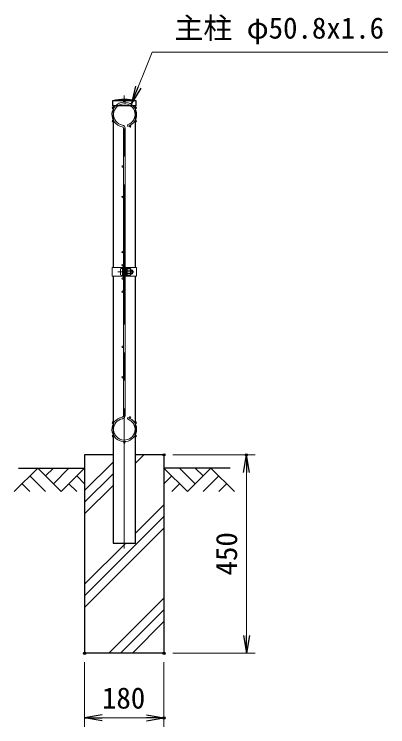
# Model space of a CAD drawing. Units: millimetres, scale not verified. Extents: x -4200 to 4200, y -2970 to 2970.
# Drawn here: x -173 to 674, y -523 to 1093 of the extents above; entities that cross this region are included whole.
import ezdxf
from ezdxf.enums import TextEntityAlignment as Align

# ---------------------------------------------------------------- set-up
doc = ezdxf.new("R2010")
doc.units = ezdxf.units.MM
doc.header["$LTSCALE"] = 10
doc.header["$PDMODE"] = 32
doc.header["$PDSIZE"] = 5
doc.linetypes.add('USER1', pattern=[50.8, 31.75, -6.35, 6.35, -6.35])
for name, color, linetype, lineweight in [('0-1_D-STR4', 7, 'Continuous', 25), ('0-2_D-STR-DIM', 7, 'Continuous', 13), ('0-7_D-STR1', 1, 'Continuous', 25), ('0-8_D-DCR-HCH', 7, 'Continuous', 13), ('0-9_D-BMK', 2, 'USER1', 13), ('0-A_D-STR2', 7, 'Continuous', 13), ('0-B_D-STR3', 3, 'Continuous', 13), ('0-C_D-BGD', 7, 'Continuous', 25), ('0-D_D-STR-TXT', 7, 'Continuous', 13)]:
    doc.layers.add(name, color=color, linetype=linetype, lineweight=lineweight)
doc.layers.add('0-3_0', color=7, linetype='Continuous')
doc.layers.add('0-4_Defpoints', color=7, linetype='Continuous')
doc.styles.add('ＭＳ ゴシック', font='')
doc.styles.get('ＭＳ ゴシック').set_extended_font_data('MS Gothic')

# ---------------------------------------------------------------- blocks, each defined once
blk = doc.blocks.new('_Open')
at = {"layer": '0-3_0'}
blk.add_line((-10, 1.667), (0, 0), dxfattribs=at)
blk.add_lwpolyline([(-10, -1.667), (0, 0), (-10, 0)], dxfattribs=at)

msp = doc.modelspace()

# ---------------------------------------------------------------- linework, layer by layer
at = {"layer": '0-1_D-STR4'}
for p, q in [((-13.47, 93.98), (-13.47, -356.02)), ((51.13, 93.98), (-13.47, 93.98)), ((166.53, 93.98), (101.93, 93.98)), ((166.53, 93.98), (166.53, -356.02)), ((166.53, -356.02), (-13.47, -356.02))]:
    msp.add_line(p, q, dxfattribs=at)
at = {"layer": '0-2_D-STR-DIM'}
for p, q in [((186.53, 93.98), (373.51, 93.98)), ((353.51, -316.02), (353.51, 53.98)), ((186.53, -356.02), (373.51, -356.02)), ((-13.47, -376.02), (-13.47, -522.66)), ((166.53, -376.02), (166.53, -522.66)), ((26.53, -502.66), (126.53, -502.66))]:
    msp.add_line(p, q, dxfattribs=at)
at = {"layer": '0-4_Defpoints'}
for p in [(166.53, 93.98), (353.51, 93.98), (-13.47, -356.02), (166.53, -356.02), (166.53, -502.66)]:
    msp.add_point(p, dxfattribs=at)
at = {"layer": '0-7_D-STR1'}
for p, q in [((103.13, 896.98), (49.93, 896.98)), ((49.93, 896.98), (49.93, 885.98)), ((103.13, 885.98), (103.13, 896.98)), ((103.13, 885.98), (49.93, 885.98)), ((51.13, 885.98), (51.13, 518.98)), ((101.93, 518.98), (101.93, 885.98)), ((51.13, 498.98), (51.13, -106.02)), ((101.93, -106.02), (101.93, 498.98)), ((51.13, -106.02), (101.93, -106.02))]:
    msp.add_line(p, q, dxfattribs=at)
msp.add_arc((76.53, 780.55), 119.43, 77.13052, 102.86948, dxfattribs=at)
at = {"layer": '0-8_D-DCR-HCH'}
for p, q in [((101.93, 75.39), (120.51, 93.98)), ((-13.47, 13.03), (51.13, 77.63)), ((-119.9, 63.98), (-173.11, 10.77)), ((-119.9, 63.98), (-66.68, 10.77)), ((-102.16, 46.24), (-84.42, 63.98)), ((-84.42, 28.5), (-48.95, 63.98)), ((-66.68, 10.77), (-13.47, 63.98)), ((-13.47, -13.49), (51.13, 51.11)), ((219.74, 10.77), (166.53, 63.98)), ((237.48, 28.5), (202, 63.98)), ((272.95, 63.98), (219.74, 10.77)), ((255.31, 46.15), (237.48, 63.98)), ((272.95, 63.98), (326.16, 10.77)), ((-137.63, 46.24), (-102, 10.77)), ((-31.21, 46.24), (-13.47, 28.59)), ((184.27, 46.24), (166.53, 28.59)), ((290.69, 46.24), (255.05, 10.77)), ((-155.37, 28.5), (-137.55, 10.77)), ((-48.95, 28.5), (-31.13, 10.77)), ((-13.47, -40.01), (51.13, 24.59)), ((202, 28.5), (184.18, 10.77)), ((308.43, 28.5), (290.61, 10.77)), ((101.93, -83.7), (166.53, -19.1)), ((-13.47, -225.62), (166.53, -45.62)), ((-13.47, -252.14), (166.53, -72.14)), ((-13.47, -199.1), (79.61, -106.02)), ((41.74, -356.02), (166.53, -231.24)), ((68.26, -356.02), (166.53, -257.75)), ((94.78, -356.02), (166.53, -284.27))]:
    msp.add_line(p, q, dxfattribs=at)
at = {"layer": '0-9_D-BMK'}
for p, q in [((76.53, -118.02), (76.53, 908.98)), ((62.11, 508.98), (97.85, 508.98))]:
    msp.add_line(p, q, dxfattribs=at)
at = {"layer": '0-A_D-STR2'}
for p, q in [((83.5, 842.6), (84.53, 839.15)), ((74.73, 508.98), (74.73, 834.84)), ((78.33, 508.98), (78.33, 834.84)), ((74.73, 508.98), (74.73, 183.11)), ((78.33, 508.98), (78.33, 183.11)), ((83.5, 175.36), (84.53, 178.81))]:
    msp.add_line(p, q, dxfattribs=at)
for centre in [(76.53, 895.78), (50.72, 880.88), (102.34, 880.88), (50.72, 851.08), (89.65, 839.22), (102.34, 851.08), (72.93, 747.98), (72.93, 678.98), (72.93, 553.98), (72.93, 523.98), (72.93, 493.98), (72.93, 463.98), (72.93, 338.98), (72.93, 269.98), (89.65, 178.74), (50.72, 166.88), (102.34, 166.88), (50.72, 137.08), (102.34, 137.08), (76.53, 122.18)]:
    msp.add_circle(centre, 1.8, dxfattribs=at)
for centre, radius, start, end in [((76.53, 865.98), 28, 286.60421, 260.16066), ((76.53, 865.98), 24.4, 286.60421, 260.16066), ((71.13, 834.84), 7.2, 0, 80.16066), ((71.13, 834.84), 3.6, 0, 80.16066), ((76.53, 151.98), 28, 99.83934, 73.39579), ((71.13, 183.11), 3.6, 279.83934, 0), ((71.13, 183.11), 7.2, 279.83934, 0), ((76.53, 151.98), 24.4, 99.83934, 73.39579)]:
    msp.add_arc(centre, radius, start, end, dxfattribs=at)
at = {"layer": '0-B_D-STR3'}
for p, q in [((48.83, 518.98), (74.73, 518.98)), ((48.83, 518.98), (48.83, 498.98)), ((72.43, 498.98), (72.43, 518.98)), ((74.73, 498.98), (74.73, 518.98)), ((78.33, 498.98), (78.33, 518.98)), ((78.33, 518.98), (104.23, 518.98)), ((80.63, 498.98), (80.63, 518.98)), ((104.23, 518.98), (104.23, 498.98)), ((67.63, 515.48), (67.63, 502.48)), ((72.43, 516.98), (72.43, 500.98)), ((74.73, 512.98), (78.33, 512.98)), ((74.73, 512.3), (78.33, 512.3)), ((74.73, 505.66), (78.33, 505.66)), ((74.73, 504.98), (78.33, 504.98)), ((80.63, 513.48), (81.02, 516.64)), ((80.63, 513.48), (80.63, 504.48)), ((80.63, 504.48), (81.02, 501.32)), ((82.78, 516.73), (81.12, 516.73)), ((82.76, 501.23), (81.12, 501.23)), ((82.83, 508.98), (82.83, 516.7)), ((89.62, 512.73), (82.83, 512.73)), ((82.83, 508.98), (82.83, 501.25)), ((89.62, 505.23), (82.83, 505.23)), ((82.93, 516.49), (82.88, 516.66)), ((89.62, 516.49), (82.93, 516.49)), ((89.62, 501.47), (82.93, 501.47)), ((92.13, 513.98), (92.13, 503.98)), ((92.13, 512.98), (95.43, 512.98)), ((92.13, 512.3), (95.75, 512.3)), ((92.13, 505.66), (95.75, 505.66)), ((92.13, 504.98), (95.43, 504.98)), ((95.43, 512.98), (95.43, 504.98)), ((48.83, 498.98), (74.73, 498.98)), ((78.33, 498.98), (104.23, 498.98))]:
    msp.add_line(p, q, dxfattribs=at)
for centre, radius, start, end in [((81.12, 516.63), 0.1, 90, 173), ((81.12, 501.33), 0.1, 187, 270), ((82.76, 501.33), 0.1, 270, 337.2244), ((82.78, 516.63), 0.1, 15, 90), ((77.95, 514.61), 5.32, 339.37322, 22.7756), ((77.95, 503.35), 5.32, 337.2244, 20.62678), ((62.07, 508.98), 21.19, 0, 10.20031), ((62.07, 508.98), 21.19, 349.79969, 0), ((83.86, 508.98), 6.87, 0, 33.09348), ((83.86, 508.98), 6.87, 326.90652, 0), ((88.61, 514.61), 2.13, 298.45309, 61.54691), ((85.35, 509.72), 8, 32.13463, 57.68315), ((88.61, 503.35), 2.13, 298.45309, 61.54691), ((85.35, 508.23), 8, 302.31685, 327.86537), ((87.93, 508.98), 8.5, 331.92751, 28.07249)]:
    msp.add_arc(centre, radius, start, end, dxfattribs=at)
for centre, start_param, end_param in [((72.43, 515.48), 1.5707963, 3.1415927), ((72.43, 502.48), 3.1415927, 4.712389)]:
    msp.add_ellipse(centre, major_axis=(4.8, 0), ratio=0.3125, start_param=start_param, end_param=end_param, dxfattribs=at)
at = {"layer": '0-C_D-BGD'}
for p, q in [((-163.47, 63.98), (-13.47, 63.98)), ((316.53, 63.98), (166.53, 63.98))]:
    msp.add_line(p, q, dxfattribs=at)
at = {"layer": '0-D_D-STR-TXT'}
msp.add_lwpolyline([(674.05, 1007.71), (139.37, 1007.71), (93.88, 892.76)], dxfattribs=at)

# ---------------------------------------------------------------- block references
at = {"layer": '0-2_D-STR-DIM', "xscale": 4, "yscale": 4}
for p, rotation in [((353.51, 93.98), 90), ((353.51, -356.02), 270), ((-13.47, -502.66), 180)]:
    msp.add_blockref('_Open', p, dxfattribs=dict(at, rotation=rotation))
msp.add_blockref('_Open', (166.53, -502.66), dxfattribs=at)
at = {"layer": '0-D_D-STR-TXT', "xscale": 4, "yscale": 4, "rotation": 248.409}
msp.add_blockref('_Open', (93.14, 890.9), dxfattribs=at)

# ---------------------------------------------------------------- texts
at = {"layer": '0-2_D-STR-DIM', "style": 'ＭＳ ゴシック'}
msp.add_text('450', height=48.09, rotation=90, dxfattribs=at).set_placement((346.76, -179.52), align=Align.BOTTOM_LEFT)
msp.add_text('180', height=48.09, dxfattribs=at).set_placement((25.88, -495.91), align=Align.BOTTOM_LEFT)
at = {"layer": '0-D_D-STR-TXT', "style": 'ＭＳ ゴシック'}
msp.add_text('主柱 φ50.8x1.6', height=48.09, dxfattribs=at).set_placement((190.29, 1023.72), align=Align.BOTTOM_LEFT)

doc.saveas('drawing.dxf')
